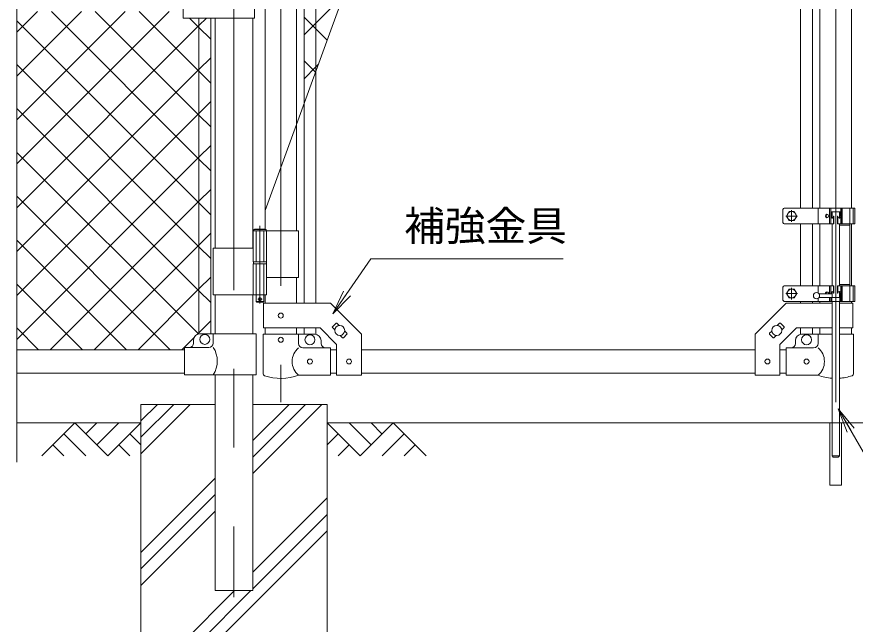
# Model space of a CAD drawing. Units: millimetres, scale not verified. Extents: x -4200 to 4200, y -2970 to 2970.
# Drawn here: x -108 to 1243, y -893 to 86 of the extents above; entities that cross this region are included whole.
import ezdxf
from ezdxf.enums import TextEntityAlignment as Align

# ---------------------------------------------------------------- set-up
doc = ezdxf.new("R2010")
doc.units = ezdxf.units.MM
doc.header["$LTSCALE"] = 20
for name, pattern in [('DASHED', [7.5, 6, -1.5]), ('USER1', [50.8, 31.75, -6.35, 6.35, -6.35]), ('USER3', [0.375, 0.25, -0.125])]:
    doc.linetypes.add(name, pattern=pattern)
for name, color, linetype, lineweight in [('0-1_D-BMK', 2, 'USER1', 13), ('0-2_D-STR1', 1, 'Continuous', 18), ('0-3_D-STR3', 3, 'Continuous', 13), ('0-4_D-DCR-HCH', 7, 'Continuous', 9), ('0-5_D-BGD', 7, 'Continuous', 9), ('0-6_D-STR4', 7, 'Continuous', 9), ('0-7_D-STR-DIM', 7, 'Continuous', 9), ('0-8_0', 7, 'Continuous', 9), ('0-9_D-STR2', 7, 'Continuous', 9), ('0-A_D-STR-TXT', 7, 'Continuous', 9), ('0-B_Defpoints', 8, 'Continuous', 18)]:
    doc.layers.add(name, color=color, linetype=linetype, lineweight=lineweight)
doc.styles.add('ＭＳ ゴシック', font='')
doc.styles.get('ＭＳ ゴシック').set_extended_font_data('MS Gothic')

# ---------------------------------------------------------------- blocks, each defined once
blk = doc.blocks.new('_Open')
at = {"layer": '0-8_0'}
blk.add_line((-20, 3.33), (0, 0), dxfattribs=at)
blk.add_lwpolyline([(-20, -3.33), (0, 0), (-20, 0)], dxfattribs=at)

msp = doc.modelspace()

# ---------------------------------------------------------------- linework, layer by layer
at = {"layer": '0-1_D-BMK'}
for p, q in [((317.39, 1303.1), (317.39, -535.29)), ((1211.59, 1303.1), (1211.59, -535.29)), ((241.99, 1296.61), (241.99, -849.21)), ((1140.59, -225.63), (1140.59, -244.63)), ((1211.59, -228.63), (1211.59, -535.29)), ((1150.09, -235.13), (1131.09, -235.13)), ((283.83, -251.21), (283.83, -376.1)), ((1140.59, -350.63), (1140.59, -369.63)), ((1150.09, -360.13), (1131.09, -360.13)), ((287.46, -369.13), (280.21, -369.13))]:
    msp.add_line(p, q, dxfattribs=at)
at = {"layer": '0-2_D-STR1'}
for p, q in [((291.99, 361.37), (291.99, -256.13)), ((342.79, 361.37), (342.79, -259.13)), ((1186.19, 361.37), (1186.19, -222.63)), ((1236.99, 361.37), (1236.99, -222.63)), ((211.74, 83.87), (211.74, -287.13)), ((272.24, 83.87), (272.24, -287.13)), ((1186.19, -247.63), (1186.19, -347.63)), ((1236.99, -247.63), (1236.99, -347.63)), ((342.79, -334.13), (342.79, -375.58)), ((211.74, -362.13), (211.74, -424.93)), ((272.24, -362.13), (272.24, -424.93)), ((291.99, -362.13), (291.99, -375.58)), ((1186.19, -372.63), (1186.19, -375.58)), ((1236.99, -372.63), (1236.99, -375.58)), ((291.99, -415.58), (291.99, -425.63)), ((342.79, -415.58), (342.79, -425.63)), ((1186.19, -415.58), (1186.19, -425.63)), ((1236.99, -415.58), (1236.99, -425.63)), ((161.99, -450.63), (-108.01, -450.63)), ((397.39, -450.63), (407.39, -450.63)), ((447.39, -450.63), (1081.59, -450.63)), ((1121.59, -450.63), (1131.59, -450.63)), ((161.99, -488.63), (-108.01, -488.63)), ((211.74, -490.93), (211.74, -838.63)), ((272.24, -490.93), (272.24, -838.63)), ((397.39, -488.63), (407.39, -488.63)), ((447.39, -488.63), (1081.59, -488.63)), ((1121.59, -488.63), (1131.59, -488.63)), ((211.74, -838.63), (272.24, -838.63))]:
    msp.add_line(p, q, dxfattribs=at)
at = {"layer": '0-3_D-STR3'}
for p, q in [((354.89, 358.87), (354.89, -375.58)), ((373.89, 358.87), (373.89, -375.58)), ((1155.09, 358.87), (1155.09, -222.63)), ((1174.09, 358.87), (1174.09, -222.63)), ((159.99, 104.87), (159.99, 83.87)), ((274.79, 104.87), (274.79, 83.87)), ((274.79, 83.87), (159.99, 83.87)), ((185.49, -424.93), (185.49, 83.87)), ((204.49, -424.93), (204.49, 83.87)), ((1126.59, -224.63), (1126.59, -245.63)), ((1242.19, -222.63), (1128.59, -222.63)), ((1183.29, -222.63), (1183.29, -247.63)), ((1201.59, -222.63), (1201.59, -247.63)), ((1203.49, -222.63), (1203.49, -247.63)), ((1219.69, -228.63), (1203.49, -228.63)), ((1205.09, -235.63), (1205.09, -228.63)), ((1205.59, -228.63), (1205.59, -237.65)), ((1217.59, -228.63), (1217.59, -237.65)), ((1218.09, -228.63), (1218.09, -235.63)), ((1219.69, -222.63), (1219.69, -247.63)), ((1221.59, -222.63), (1221.59, -247.63)), ((1221.83, -222.63), (1221.83, -247.63)), ((1234.29, -222.63), (1234.29, -372.63)), ((1239.89, -222.63), (1239.89, -247.63)), ((1242.19, -222.63), (1242.19, -247.63)), ((1208.09, -235.63), (1208.09, -247.63)), ((1208.09, -235.63), (1208.78, -235.63)), ((1208.78, -235.63), (1208.78, -247.63)), ((1214.4, -235.63), (1214.4, -247.63)), ((1215.09, -235.63), (1214.4, -235.63)), ((1215.09, -235.63), (1215.09, -247.63)), ((273.83, -257.13), (274.83, -256.13)), ((292.83, -256.13), (274.83, -256.13)), ((1208.78, -247.63), (1128.59, -247.63)), ((1155.09, -247.63), (1155.09, -347.63)), ((1174.09, -247.63), (1174.09, -347.63)), ((1205.59, -247.63), (1205.59, -347.63)), ((1242.19, -247.63), (1214.4, -247.63)), ((1217.59, -247.63), (1217.59, -347.63)), ((1234.29, -249.93), (1217.59, -249.93)), ((273.03, -259.13), (273.03, -309.13)), ((345.94, -259.13), (273.03, -259.13)), ((273.83, -257.13), (273.83, -259.13)), ((273.83, -257.13), (293.83, -257.13)), ((294.63, -259.13), (294.63, -309.13)), ((345.94, -259.13), (345.94, -334.13)), ((273.03, -287.13), (208.69, -287.13)), ((208.69, -287.13), (208.69, -362.13)), ((294.63, -309.13), (273.03, -309.13)), ((273.33, -309.13), (273.33, -312.13)), ((294.33, -309.13), (294.33, -312.13)), ((294.63, -312.13), (273.03, -312.13)), ((273.03, -312.13), (273.03, -362.13)), ((294.33, -312.13), (273.33, -312.13)), ((294.63, -312.13), (294.63, -362.13)), ((345.94, -334.13), (294.74, -334.13)), ((1126.59, -349.63), (1126.59, -370.63)), ((1208.78, -347.63), (1128.59, -347.63)), ((1183.29, -347.63), (1183.29, -359.42)), ((1201.59, -360.63), (1201.59, -347.63)), ((1203.49, -360.63), (1203.49, -347.63)), ((1208.09, -359.63), (1208.09, -347.63)), ((1208.78, -359.63), (1208.78, -347.63)), ((1242.19, -347.63), (1214.4, -347.63)), ((1214.4, -359.63), (1214.4, -347.63)), ((1215.09, -359.63), (1215.09, -347.63)), ((1234.29, -345.33), (1217.59, -345.33)), ((1219.69, -372.63), (1219.69, -347.63)), ((1221.59, -372.63), (1221.59, -347.63)), ((1221.83, -347.63), (1221.83, -372.63)), ((1239.89, -347.63), (1239.89, -372.63)), ((1242.19, -347.63), (1242.19, -372.63)), ((294.63, -362.13), (208.69, -362.13)), ((289.83, -362.13), (289.83, -373.13)), ((1205.59, -360.63), (1184.59, -360.63)), ((1205.09, -359.63), (1205.09, -360.63)), ((1205.59, -357.62), (1205.59, -366.63)), ((1208.09, -359.63), (1208.78, -359.63)), ((1215.09, -359.63), (1214.4, -359.63)), ((1217.59, -357.62), (1217.59, -366.63)), ((1218.09, -372.63), (1218.09, -359.63)), ((278.83, -374.13), (277.83, -373.13)), ((288.83, -374.13), (278.83, -374.13)), ((288.83, -374.13), (289.83, -373.13)), ((289.69, -415.58), (289.69, -375.58)), ((1242.19, -372.63), (1128.59, -372.63)), ((1155.09, -372.63), (1155.09, -375.58)), ((1174.09, -372.63), (1174.09, -375.58)), ((1183.29, -367.84), (1183.29, -372.63)), ((1205.59, -366.63), (1184.59, -366.63)), ((1201.59, -372.63), (1201.59, -366.63)), ((1205.59, -366.63), (1203.49, -366.63)), ((1203.49, -372.63), (1203.49, -366.63)), ((1203.49, -366.63), (1218.09, -366.63)), ((1205.09, -366.63), (1205.09, -372.63)), ((1205.59, -372.63), (1205.59, -621.63)), ((1217.59, -372.63), (1217.59, -621.63)), ((1239.29, -375.58), (1217.59, -375.58)), ((1239.29, -415.58), (1239.29, -375.58)), ((289.69, -415.58), (380.82, -415.58)), ((354.89, -415.58), (354.89, -425.63)), ((373.89, -415.58), (373.89, -425.63)), ((380.82, -415.58), (407.39, -442.15)), ((400.72, -413.57), (406.38, -407.92)), ((400.72, -414.99), (404.44, -418.7)), ((407.8, -407.92), (411.51, -411.63)), ((1121.19, -407.92), (1117.47, -411.63)), ((1148.16, -415.58), (1121.59, -442.15)), ((1128.26, -413.57), (1122.6, -407.92)), ((1128.26, -414.99), (1124.54, -418.7)), ((1205.59, -415.58), (1148.16, -415.58)), ((1155.09, -415.58), (1155.09, -425.63)), ((1174.09, -415.58), (1174.09, -425.63)), ((1239.29, -415.58), (1217.59, -415.58)), ((277.69, -424.93), (186.99, -424.93)), ((208.59, -424.93), (208.59, -439.93)), ((277.69, -424.93), (277.69, -490.93)), ((288.84, -425.63), (345.94, -425.63)), ((288.84, -425.63), (288.84, -489.33)), ((345.94, -425.63), (345.94, -440.63)), ((345.94, -425.63), (372.39, -425.63)), ((413.27, -427.53), (416.99, -431.25)), ((418.4, -431.25), (424.06, -425.59)), ((420.34, -420.46), (424.06, -424.18)), ((447.39, -491.83), (447.39, -425.58)), ((1081.59, -491.83), (1081.59, -425.58)), ((1108.64, -420.46), (1104.92, -424.18)), ((1110.58, -431.25), (1104.92, -425.59)), ((1115.71, -427.53), (1112, -431.25)), ((1183.04, -425.63), (1183.04, -440.63)), ((1240.14, -425.63), (1217.59, -425.63)), ((1240.14, -425.63), (1240.14, -489.33)), ((176.99, -434.93), (176.99, -439.93)), ((382.39, -440.63), (382.39, -435.63)), ((407.39, -491.83), (407.39, -442.15)), ((1121.59, -491.83), (1121.59, -442.15)), ((1146.59, -440.63), (1146.59, -435.63)), ((201.59, -446.93), (161.99, -446.93)), ((161.99, -446.93), (161.99, -490.93)), ((397.39, -447.63), (352.94, -447.63)), ((397.39, -491.63), (397.39, -447.63)), ((1131.59, -447.63), (1176.04, -447.63)), ((1131.59, -491.63), (1131.59, -447.63)), ((277.69, -490.93), (161.99, -490.93)), ((397.39, -491.63), (345.94, -491.63)), ((407.39, -491.83), (447.39, -491.83)), ((1121.59, -491.83), (1081.59, -491.83)), ((1131.59, -491.63), (1183.04, -491.63)), ((1202.04, -568.63), (1202.04, -668.63)), ((1207.59, -623.63), (1205.59, -621.63)), ((1207.59, -623.63), (1215.59, -623.63))]:
    msp.add_line(p, q, dxfattribs=at)
at = {"layer": '0-3_D-STR3', "linetype": 'USER3'}
msp.add_line((1221.83, -247.63), (1235.83, -247.63), dxfattribs=at)
at = {"layer": '0-3_D-STR3', "linetype": 'DASHED'}
for p, q in [((277.53, -259.13), (277.53, -309.13)), ((290.13, -259.13), (290.13, -309.13)), ((277.53, -312.13), (277.53, -362.13)), ((290.13, -312.13), (290.13, -362.13))]:
    msp.add_line(p, q, dxfattribs=at)
at = {"layer": '0-3_D-STR3'}
for points in [[(1144.64, -228.12), (1148.69, -235.13), (1144.64, -242.15), (1136.54, -242.15), (1132.49, -235.13), (1136.54, -228.12)], [(1144.64, -353.12), (1148.69, -360.13), (1144.64, -367.15), (1136.54, -367.15), (1132.49, -360.13), (1136.54, -353.12)]]:
    msp.add_lwpolyline(points, close=True, dxfattribs=at)
for points in [[(292.83, -256.13), (293.83, -257.13), (293.83, -259.13)], [(277.83, -362.13), (277.83, -373.13), (289.83, -373.13)], [(289.69, -375.58), (397.39, -375.58), (447.39, -425.58)], [(1205.59, -375.58), (1131.59, -375.58), (1081.59, -425.58)], [(1205.59, -425.63), (1183.04, -425.63), (1156.59, -425.63)], [(1221.14, -568.63), (1221.14, -668.63), (1202.04, -668.63)], [(1205.59, -621.63), (1217.59, -621.63), (1215.59, -623.63)]]:
    msp.add_lwpolyline(points, dxfattribs=at)
for centre, radius in [((1140.59, -235.13), 7.03), ((1140.59, -360.13), 7.03), ((1180.59, -363.63), 5), ((283.83, -369.13), 2.5), ((317.39, -395.58), 4), ((412.39, -419.58), 8), ((1116.59, -419.58), 8), ((194.99, -433.93), 8), ((317.39, -434.63), 4), ((364.39, -434.63), 8), ((1164.59, -434.63), 8), ((364.39, -469.63), 4), ((427.39, -469.58), 4), ((1101.59, -469.58), 4), ((1164.59, -469.63), 4)]:
    msp.add_circle(centre, radius, dxfattribs=at)
for centre, radius, start, end in [((1128.59, -224.63), 2, 90, 180), ((1128.59, -245.63), 2, 180, 270), ((1128.59, -349.63), 2, 90, 180), ((1128.59, -370.63), 2, 180, 270), ((401.43, -414.28), 1, 135, 225), ((407.09, -408.62), 1, 45, 135), ((1121.89, -408.62), 1, 45, 135), ((1127.55, -414.28), 1, 315, 45), ((186.99, -434.93), 10, 90, 180), ((372.39, -435.63), 10, 0, 90), ((417.69, -430.54), 1, 225, 315), ((423.35, -424.89), 1, 315, 45), ((1105.63, -424.89), 1, 135, 225), ((1111.29, -430.54), 1, 225, 315), ((1156.59, -435.63), 10, 90, 180), ((169.99, -439.93), 7, 270, 0), ((201.59, -439.93), 7, 270, 0), ((352.94, -440.63), 7, 180, 270), ((389.39, -440.63), 7, 180, 270), ((1139.59, -440.63), 7, 270, 0), ((1176.04, -440.63), 7, 270, 0), ((174.38, -468.93), 40.68, 327.25964, 32.74036), ((364.14, -469.63), 28.55, 129.59418, 230.40582), ((1164.85, -469.63), 28.55, 309.59418, 50.40582), ((292.14, -489.33), 3.3, 180, 250.77949), ((317.39, -416.9), 80, 250.77949, 290.9084), ((1211.59, -416.9), 80, 249.0916, 265.69878), ((1211.59, -416.9), 80, 274.30122, 289.22051), ((1236.84, -489.33), 3.3, 289.22051, 0)]:
    msp.add_arc(centre, radius, start, end, dxfattribs=at)
msp.add_ellipse((1197.44, -235.13), major_axis=(0, 3), ratio=0.839449, dxfattribs=at)
for centre, major_axis, ratio, start_param, end_param in [((1198.6, -235.13), (0, -3), 0.839449, 3.3733968, 6.0513812), ((1205.79, -235.59), (0, -3), 0.766727, 4.7027468, 7.8414058), ((1206.94, -235.59), (0, -3), 0.615242, 4.7027468, 6.0032469), ((1217.39, -235.59), (0, -3), 0.766727, 4.7249648, 7.8636238), ((1216.25, -235.59), (0, -3), 0.615242, 0.2799384, 1.5804385), ((1197.44, -360.13), (0, -3), 0.839449, 1.4033482, 4.8798371), ((1198.6, -360.13), (0, -3), 0.839449, 3.3733968, 4.8798371), ((1205.79, -359.67), (0, 3), 0.766727, 4.7249648, 7.8636238), ((1206.94, -359.67), (0, 3), 0.615242, 0.2799384, 1.5804385), ((1217.39, -359.67), (0, 3), 0.766727, 4.7027468, 7.8414058), ((1216.25, -359.67), (0, 3), 0.615242, 4.7027468, 6.0032469)]:
    msp.add_ellipse(centre, major_axis=major_axis, ratio=ratio, start_param=start_param, end_param=end_param, dxfattribs=at)
at = {"layer": '0-4_D-DCR-HCH'}
for p, q in [((91.99, -618.23), (171.59, -538.63)), ((91.99, -591.71), (145.07, -538.63)), ((91.99, -565.2), (118.55, -538.63)), ((272.24, -650.11), (383.72, -538.63)), ((272.24, -623.59), (357.2, -538.63)), ((272.24, -597.08), (330.69, -538.63)), ((-14.43, -568.63), (-67.64, -621.84)), ((-14.43, -568.63), (38.78, -621.84)), ((3.3, -586.37), (21.04, -568.63)), ((21.04, -604.11), (56.52, -568.63)), ((38.78, -621.84), (91.99, -568.63)), ((445.2, -621.84), (391.99, -568.63)), ((462.94, -604.11), (427.47, -568.63)), ((498.42, -568.63), (445.2, -621.84)), ((480.77, -586.46), (462.94, -568.63)), ((498.42, -568.63), (551.63, -621.84)), ((-32.17, -586.37), (3.47, -621.84)), ((74.25, -586.37), (91.99, -604.03)), ((409.73, -586.37), (391.99, -604.03)), ((516.15, -586.37), (480.52, -621.84)), ((-49.91, -604.11), (-32.09, -621.84)), ((56.52, -604.11), (74.34, -621.84)), ((427.47, -604.11), (409.65, -621.84)), ((533.89, -604.11), (516.07, -621.84)), ((91.99, -777.33), (211.74, -657.58)), ((91.99, -803.84), (211.74, -684.09)), ((272.24, -809.21), (391.99, -689.46)), ((91.99, -830.36), (211.74, -710.61)), ((272.24, -835.73), (391.99, -715.98)), ((91.99, -1042.49), (391.99, -742.49)), ((91.99, -1015.98), (269.33, -838.63)), ((91.99, -989.46), (242.82, -838.63))]:
    msp.add_line(p, q, dxfattribs=at)
at = {"layer": '0-5_D-BGD'}
for p, q in [((-108.01, -568.63), (91.99, -568.63)), ((391.99, -568.63), (2091.99, -568.63))]:
    msp.add_line(p, q, dxfattribs=at)
at = {"layer": '0-6_D-STR4'}
for p, q in [((91.99, -538.63), (91.99, -1138.63)), ((91.99, -538.63), (211.74, -538.63)), ((272.24, -538.63), (391.99, -538.63)), ((391.99, -538.63), (391.99, -1138.63))]:
    msp.add_line(p, q, dxfattribs=at)
at = {"layer": '0-7_D-STR-DIM'}
msp.add_line((-108.01, -631.63), (-108.01, 360.72), dxfattribs=at)
at = {"layer": '0-9_D-STR2'}
for p, q in [((373.89, 75.86), (418.05, 120.02)), ((-108.01, 61.03), (-74.67, 94.37)), ((-108.01, -9.68), (-3.96, 94.37)), ((-108.01, -80.39), (66.75, 94.37)), ((-108.01, -151.1), (137.46, 94.37)), ((185.49, -143.31), (-52.18, 94.37)), ((185.49, -72.59), (18.53, 94.37)), ((185.49, -1.88), (89.24, 94.37)), ((373.89, 66.47), (354.89, 85.47)), ((185.49, -214.02), (-108.01, 79.48)), ((354.89, 56.86), (373.89, 75.86)), ((391.97, 48.39), (373.89, 66.47)), ((185.49, 0.97), (204.49, 19.97)), ((373.11, -3.46), (354.89, 14.76)), ((185.49, -284.73), (-108.01, 8.77)), ((-108.01, -292.53), (185.49, 0.97)), ((354.89, -13.85), (373.89, 5.15)), ((373.89, 5.15), (377.58, 8.84)), ((204.49, -20.88), (185.49, -1.88)), ((185.49, -69.74), (204.49, -50.74)), ((185.49, -355.44), (-108.01, -61.94)), ((-108.01, -363.24), (185.49, -69.74)), ((204.49, -91.59), (185.49, -72.59)), ((185.49, -140.45), (204.49, -121.45)), ((184.61, -425.26), (-108.01, -132.65)), ((-108.01, -433.95), (185.49, -140.45)), ((204.49, -162.31), (185.49, -143.31)), ((185.49, -211.16), (204.49, -192.16)), ((139.27, -450.63), (-108.01, -203.36)), ((-53.98, -450.63), (185.49, -211.16)), ((204.49, -233.02), (185.49, -214.02)), ((185.49, -281.87), (204.49, -262.87)), ((68.55, -450.63), (-108.01, -274.07)), ((16.73, -450.63), (185.49, -281.87)), ((204.49, -303.73), (185.49, -284.73)), ((185.49, -352.58), (204.49, -333.58)), ((-2.16, -450.63), (-108.01, -344.78)), ((87.44, -450.63), (185.49, -352.58)), ((204.49, -374.44), (185.49, -355.44)), ((-72.87, -450.63), (-108.01, -415.49)), ((158.15, -450.63), (177.88, -430.9))]:
    msp.add_line(p, q, dxfattribs=at)
for points in [[(-108.01, -221.81), (185.49, 71.69), (197.67, 83.87)], [(204.49, 49.83), (185.49, 68.83), (170.45, 83.87)], [(182.95, -425.83), (185.49, -423.29), (204.49, -404.29)]]:
    msp.add_lwpolyline(points, dxfattribs=at)
at = {"layer": '0-A_D-STR-TXT'}
for points in [[(772.3, -304.05), (462.24, -304.05), (402.53, -391.19)], [(1554.77, -709.62), (1310.45, -709.62), (1216.78, -547.38)]]:
    msp.add_lwpolyline(points, dxfattribs=at)
at = {"layer": '0-B_Defpoints'}
msp.add_line((291.99, -226.32), (833.46, 1261.37), dxfattribs=at)

# ---------------------------------------------------------------- block references
at = {"layer": '0-A_D-STR-TXT', "xscale": 2, "yscale": 2}
for p, rotation in [((401.4, -392.84), 235.58239), ((1215.78, -545.65), 120)]:
    msp.add_blockref('_Open', p, dxfattribs=dict(at, rotation=rotation))

# ---------------------------------------------------------------- texts
at = {"layer": '0-A_D-STR-TXT', "style": 'ＭＳ ゴシック'}
msp.add_text('補強金具', height=48.09, dxfattribs=at).set_placement((516.21, -289.43), align=Align.BOTTOM_LEFT)

doc.saveas('drawing.dxf')
